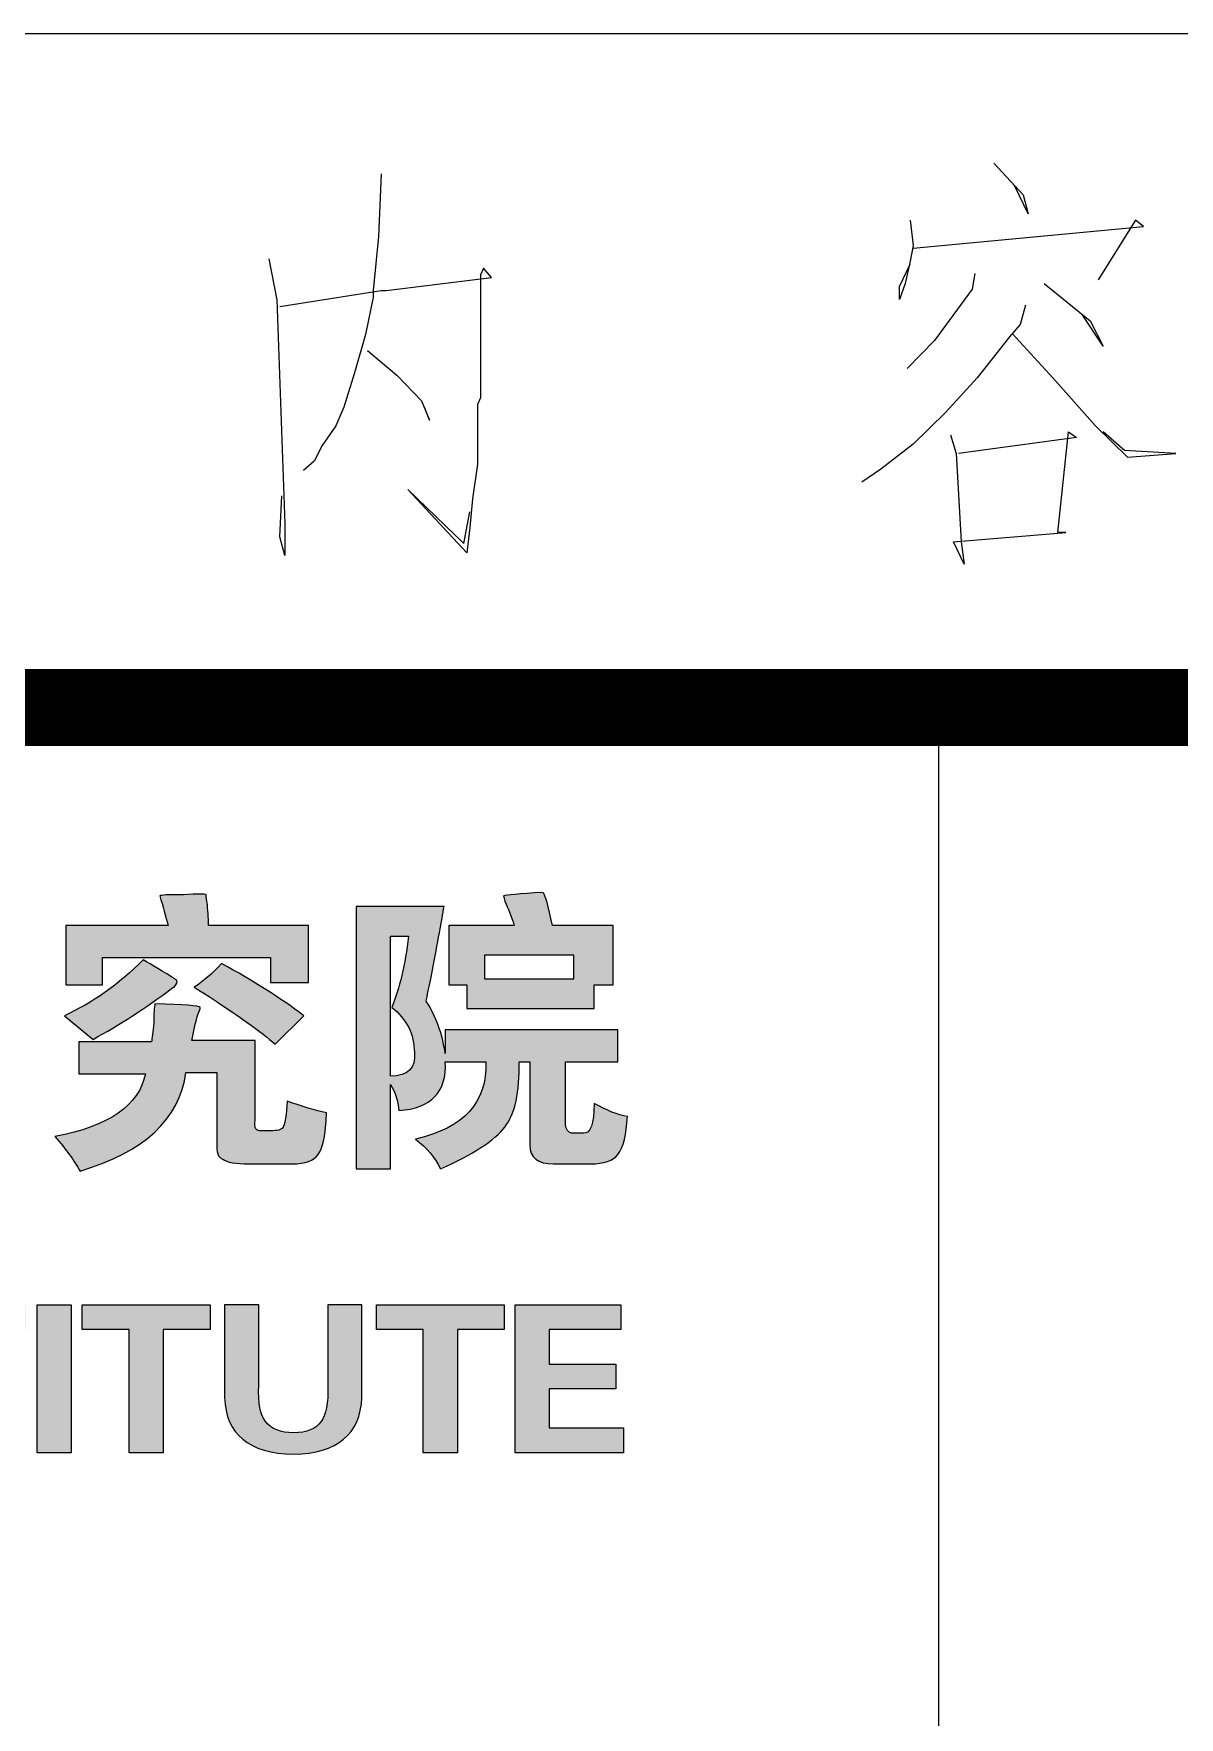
# Model space of a CAD drawing. Extents: x -93062 to 326984, y -142534 to 91021.
# Drawn here: x 112358 to 113549, y 10847 to 12596 of the extents above; entities that cross this region are included whole.
import ezdxf
from ezdxf.enums import TextEntityAlignment as Align

# ---------------------------------------------------------------- set-up
doc = ezdxf.new("R2010")
doc.units = 0
doc.header["$LTSCALE"] = 1000
doc.header["$MEASUREMENT"] = 0
doc.layers.get('0').update_dxf_attribs({"color": 8})
doc.layers.add('Version', color=8, linetype='Continuous')
doc.styles.add('TK', font='GEDITXT.SHX', dxfattribs={"width": 0.85, "height": 3.5, "bigfont": 'DXT.SHX'})

# ---------------------------------------------------------------- blocks, each defined once
blk = doc.blocks.new('GEDI_TQ_2012')
at = {"color": 2}
blk.add_line((-90, 0), (-90, 40), dxfattribs=at)
at = {"color": 2, "const_width": 0.8}
blk.add_lwpolyline([(-180, 40), (0, 40)], dxfattribs=at)
blk = doc.blocks.new('GEDI_Version_2012')
at = {"layer": 'Version', "color": 2}
for p, q in [((0, 7), (-180, 7)), ((0, 0), (-180, 0))]:
    blk.add_line(p, q, dxfattribs=at)
at = {"layer": 'Version', "color": 7, "lineweight": 0}
for points in [[(-89.428, 5.654), (-89.122, 5.325), (-89.069, 5.13), (-89.211, 5.422)], [(-95.794, 5.543), (-95.824, 4.892), (-95.877, 4.331), (-95.877, 4.264), (-95.959, 3.875), (-96.071, 3.478), (-96.183, 3.119), (-96.266, 2.925), (-96.408, 2.723), (-96.49, 2.558), (-96.602, 2.461)], [(-90.296, 5.063), (-90.266, 4.801), (-90.296, 4.636), (-90.349, 4.405), (-90.408, 4.24), (-90.408, 4.375), (-90.296, 4.607)], [(-90.266, 4.771), (-87.872, 4.996), (-87.954, 5.063), (-88.343, 4.442)], [(-96.961, 4.66), (-96.879, 4.234), (-96.797, 1.907), (-96.797, 1.578), (-96.849, 1.772), (-96.827, 2.199)], [(-96.849, 4.167), (-95.794, 4.331), (-95.742, 4.331), (-94.649, 4.466), (-94.732, 4.563), (-94.762, 4.496), (-94.762, 3.807), (-94.762, 3.216), (-94.792, 3.149), (-94.792, 2.595), (-94.792, 2.528), (-94.844, 2.169), (-94.874, 1.87), (-94.904, 1.608), (-95.517, 2.266), (-94.934, 1.705), (-94.874, 2.034)], [(-89.623, 4.509), (-89.653, 4.345), (-90.042, 3.813), (-90.326, 3.522)], [(-88.905, 4.405), (-88.426, 4.015), (-88.291, 3.754), (-88.508, 4.083)], [(-89.099, 4.18), (-89.152, 3.978), (-89.264, 3.851), (-89.6, 3.424), (-89.93, 3.065), (-90.266, 2.736), (-90.603, 2.474), (-90.798, 2.34)], [(-89.234, 3.881), (-88.815, 3.424), (-88.373, 2.931), (-88.037, 2.601), (-87.535, 2.639), (-88.067, 2.669), (-88.291, 2.863)], [(-95.936, 3.71), (-95.63, 3.448), (-95.375, 3.186), (-95.293, 2.984), (-95.345, 3.119)], [(-89.877, 2.833), (-89.817, 2.639), (-89.765, 1.719), (-89.735, 1.487), (-89.847, 1.719), (-88.68, 1.816), (-88.762, 1.816), (-88.65, 2.863), (-88.568, 2.803), (-89.795, 2.639)]]:
    blk.add_lwpolyline(points, dxfattribs=at)
blk = doc.blocks.new('LOGO_CEEC_2014')
h = blk.add_hatch(color=256)
edge = h.paths.add_edge_path()
edge.add_spline(control_points=[(83.104, 8.502), (82.963, 8.625), (82.716, 8.802), (82.361, 9.032), (82.32, 9.057), (82.287, 9.077), (82.263, 9.094), (82.353, 9.151), (82.448, 9.233), (82.547, 9.34), (82.877, 9.159), (83.161, 8.978), (83.401, 8.798), (83.401, 8.798), (83.104, 8.502), (83.104, 8.502)], knot_values=[0, 0, 0, 0, 1, 1, 1, 2, 2, 2, 3, 3, 3, 4, 4, 4, 5, 5, 5, 5], degree=3, periodic=0)
edge = h.paths.add_edge_path()
edge.add_spline(control_points=[(83.45, 9.734), (83.45, 9.734), (83.45, 9.143), (83.45, 9.143), (83.45, 9.143), (83.054, 9.143), (83.054, 9.143), (83.054, 9.143), (83.054, 9.402), (83.054, 9.402), (83.054, 9.402), (81.31, 9.402), (81.31, 9.402), (81.31, 9.402), (81.31, 9.118), (81.31, 9.118), (81.31, 9.118), (80.926, 9.118), (80.926, 9.118), (80.926, 9.118), (80.926, 9.734), (80.926, 9.734), (80.926, 9.734), (81.99, 9.734), (81.99, 9.734), (81.966, 9.833), (81.937, 9.936), (81.904, 10.042), (81.912, 10.051), (81.995, 10.055), (82.151, 10.055), (82.3, 10.063), (82.378, 10.063), (82.386, 10.055), (82.386, 10.03), (82.39, 9.997), (82.399, 9.956), (82.407, 9.857), (82.411, 9.784), (82.411, 9.734), (82.411, 9.734), (83.45, 9.734), (83.45, 9.734)], knot_values=[0, 0, 0, 0, 1, 1, 1, 2, 2, 2, 3, 3, 3, 4, 4, 4, 5, 5, 5, 6, 6, 6, 7, 7, 7, 8, 8, 8, 9, 9, 9, 10, 10, 10, 11, 11, 11, 12, 12, 12, 13, 13, 13, 14, 14, 14, 14], degree=3, periodic=0)
edge = h.paths.add_edge_path()
edge.add_spline(control_points=[(80.914, 8.798), (81.203, 8.929), (81.475, 9.122), (81.731, 9.377), (81.821, 9.328), (81.937, 9.258), (82.077, 9.168), (82.093, 9.151), (82.085, 9.126), (82.052, 9.094), (82.044, 9.094), (82.036, 9.089), (82.027, 9.081), (81.755, 8.876), (81.483, 8.699), (81.211, 8.552), (81.211, 8.552), (80.914, 8.798), (80.914, 8.798)], knot_values=[0, 0, 0, 0, 1, 1, 1, 2, 2, 2, 3, 3, 3, 4, 4, 4, 5, 5, 5, 6, 6, 6, 6], degree=3, periodic=0)
edge = h.paths.add_edge_path()
edge.add_spline(control_points=[(82.894, 8.539), (82.894, 8.539), (82.894, 7.714), (82.894, 7.714), (82.885, 7.631), (82.906, 7.594), (82.955, 7.603), (82.955, 7.603), (83.079, 7.603), (83.079, 7.603), (83.145, 7.603), (83.182, 7.619), (83.19, 7.652), (83.207, 7.677), (83.219, 7.763), (83.228, 7.911), (83.384, 7.853), (83.52, 7.812), (83.636, 7.788), (83.628, 7.558), (83.599, 7.414), (83.549, 7.356), (83.508, 7.291), (83.417, 7.258), (83.277, 7.258), (83.277, 7.258), (82.832, 7.258), (82.832, 7.258), (82.691, 7.258), (82.601, 7.274), (82.56, 7.307), (82.51, 7.324), (82.489, 7.381), (82.498, 7.479), (82.498, 7.479), (82.498, 8.207), (82.498, 8.207), (82.498, 8.207), (82.176, 8.207), (82.176, 8.207), (82.11, 7.722), (81.743, 7.381), (81.075, 7.184), (81.017, 7.291), (80.93, 7.41), (80.815, 7.541), (81.376, 7.648), (81.689, 7.866), (81.755, 8.194), (81.755, 8.194), (81.062, 8.194), (81.062, 8.194), (81.062, 8.194), (81.062, 8.527), (81.062, 8.527), (81.062, 8.527), (81.817, 8.527), (81.817, 8.527), (81.825, 8.56), (81.834, 8.625), (81.842, 8.724), (81.842, 8.823), (81.846, 8.888), (81.854, 8.921), (82.159, 8.913), (82.316, 8.9), (82.324, 8.884), (82.324, 8.868), (82.316, 8.843), (82.3, 8.81), (82.275, 8.72), (82.254, 8.629), (82.238, 8.539), (82.238, 8.539), (82.894, 8.539), (82.894, 8.539)], knot_values=[0, 0, 0, 0, 1, 1, 1, 2, 2, 2, 3, 3, 3, 4, 4, 4, 5, 5, 5, 6, 6, 6, 7, 7, 7, 8, 8, 8, 9, 9, 9, 10, 10, 10, 11, 11, 11, 12, 12, 12, 13, 13, 13, 14, 14, 14, 15, 15, 15, 16, 16, 16, 17, 17, 17, 18, 18, 18, 19, 19, 19, 20, 20, 20, 21, 21, 21, 22, 22, 22, 23, 23, 23, 24, 24, 24, 25, 25, 25, 25], degree=3, periodic=0)
h = blk.add_hatch(color=256)
h.paths.add_polyline_path([(86.208, 9.426), (85.28, 9.426), (85.28, 9.18), (86.208, 9.18)], flags=16)
edge = h.paths.add_edge_path()
edge.add_spline(control_points=[(85.589, 9.734), (85.565, 9.808), (85.536, 9.882), (85.503, 9.956), (85.486, 10.005), (85.478, 10.034), (85.478, 10.042), (85.503, 10.051), (85.639, 10.063), (85.886, 10.079), (85.911, 10.055), (85.944, 9.94), (85.985, 9.734), (85.985, 9.734), (86.616, 9.734), (86.616, 9.734), (86.616, 9.734), (86.616, 9.118), (86.616, 9.118), (86.616, 9.118), (86.418, 9.118), (86.418, 9.118), (86.418, 9.118), (86.418, 8.872), (86.418, 8.872), (86.418, 8.872), (85.094, 8.872), (85.094, 8.872), (85.094, 8.872), (85.094, 9.118), (85.094, 9.118), (85.094, 9.118), (84.909, 9.118), (84.909, 9.118), (84.909, 9.118), (84.909, 9.734), (84.909, 9.734), (84.909, 9.734), (85.589, 9.734), (85.589, 9.734)], knot_values=[0, 0, 0, 0, 1, 1, 1, 2, 2, 2, 3, 3, 3, 4, 4, 4, 5, 5, 5, 6, 6, 6, 7, 7, 7, 8, 8, 8, 9, 9, 9, 10, 10, 10, 11, 11, 11, 12, 12, 12, 13, 13, 13, 13], degree=3, periodic=0)
edge = h.paths.add_edge_path(flags=16)
edge.add_spline(control_points=[(84.303, 9.623), (84.303, 9.623), (84.303, 8.17), (84.303, 8.17), (84.484, 8.17), (84.566, 8.251), (84.55, 8.416), (84.55, 8.605), (84.472, 8.761), (84.315, 8.884), (84.397, 9.081), (84.455, 9.328), (84.488, 9.623), (84.488, 9.623), (84.303, 9.623), (84.303, 9.623)], knot_values=[0, 0, 0, 0, 1, 1, 1, 2, 2, 2, 3, 3, 3, 4, 4, 4, 5, 5, 5, 5], degree=3, periodic=0)
edge = h.paths.add_edge_path()
edge.add_spline(control_points=[(84.859, 9.931), (84.835, 9.792), (84.793, 9.566), (84.736, 9.254), (84.702, 9.098), (84.682, 8.995), (84.674, 8.946), (84.773, 8.798), (84.839, 8.617), (84.872, 8.404), (84.872, 8.404), (84.872, 8.65), (84.872, 8.65), (84.872, 8.65), (86.666, 8.65), (86.666, 8.65), (86.666, 8.65), (86.666, 8.317), (86.666, 8.317), (86.666, 8.317), (86.121, 8.317), (86.121, 8.317), (86.121, 8.317), (86.121, 7.664), (86.121, 7.664), (86.129, 7.615), (86.15, 7.586), (86.183, 7.578), (86.183, 7.578), (86.307, 7.578), (86.307, 7.578), (86.381, 7.57), (86.418, 7.672), (86.418, 7.886), (86.55, 7.812), (86.666, 7.767), (86.764, 7.751), (86.756, 7.561), (86.723, 7.43), (86.666, 7.356), (86.616, 7.291), (86.521, 7.258), (86.381, 7.258), (86.381, 7.258), (85.998, 7.258), (85.998, 7.258), (85.833, 7.258), (85.75, 7.324), (85.75, 7.455), (85.75, 7.455), (85.75, 8.317), (85.75, 8.317), (85.75, 8.317), (85.639, 8.317), (85.639, 8.317), (85.647, 8.005), (85.597, 7.779), (85.49, 7.64), (85.383, 7.5), (85.16, 7.356), (84.822, 7.208), (84.764, 7.324), (84.678, 7.426), (84.563, 7.516), (85.065, 7.631), (85.309, 7.898), (85.292, 8.317), (85.292, 8.317), (84.872, 8.317), (84.872, 8.317), (84.888, 8.005), (84.727, 7.837), (84.389, 7.812), (84.381, 7.911), (84.352, 8.001), (84.303, 8.083), (84.303, 8.083), (84.303, 7.208), (84.303, 7.208), (84.303, 7.208), (83.944, 7.208), (83.944, 7.208), (83.944, 7.208), (83.944, 9.931), (83.944, 9.931), (83.944, 9.931), (84.859, 9.931), (84.859, 9.931)], knot_values=[0, 0, 0, 0, 1, 1, 1, 2, 2, 2, 3, 3, 3, 4, 4, 4, 5, 5, 5, 6, 6, 6, 7, 7, 7, 8, 8, 8, 9, 9, 9, 10, 10, 10, 11, 11, 11, 12, 12, 12, 13, 13, 13, 14, 14, 14, 15, 15, 15, 16, 16, 16, 17, 17, 17, 18, 18, 18, 19, 19, 19, 20, 20, 20, 21, 21, 21, 22, 22, 22, 23, 23, 23, 24, 24, 24, 25, 25, 25, 26, 26, 26, 27, 27, 27, 28, 28, 28, 29, 29, 29, 29], degree=3, periodic=0)
h = blk.add_hatch(color=256)
h.paths.add_polyline_path([(85.599, 5.793), (86.698, 5.793), (86.698, 5.536), (85.953, 5.536), (85.953, 5.179), (86.645, 5.179), (86.645, 4.922), (85.953, 4.922), (85.953, 4.515), (86.725, 4.515), (86.725, 4.258), (85.599, 4.258)])
h.paths.add_polyline_path([(84.155, 5.793), (85.485, 5.793), (85.485, 5.536), (84.997, 5.536), (84.997, 4.258), (84.642, 4.258), (84.642, 5.536), (84.155, 5.536)])
edge = h.paths.add_edge_path()
edge.add_spline(control_points=[(84.005, 5.793), (84.005, 5.793), (84.005, 4.83), (84.005, 4.83), (83.988, 4.449), (83.751, 4.252), (83.296, 4.241), (82.829, 4.252), (82.59, 4.449), (82.578, 4.83), (82.578, 4.83), (82.578, 5.793), (82.578, 5.793), (82.578, 5.793), (82.932, 5.793), (82.932, 5.793), (82.932, 5.793), (82.932, 4.955), (82.932, 4.955), (82.926, 4.772), (82.95, 4.648), (83.003, 4.581), (83.063, 4.504), (83.16, 4.465), (83.296, 4.465), (83.432, 4.465), (83.526, 4.504), (83.58, 4.581), (83.633, 4.648), (83.656, 4.772), (83.651, 4.955), (83.651, 4.955), (83.651, 5.793), (83.651, 5.793), (83.651, 5.793), (84.005, 5.793), (84.005, 5.793)], knot_values=[0, 0, 0, 0, 1, 1, 1, 2, 2, 2, 3, 3, 3, 4, 4, 4, 5, 5, 5, 6, 6, 6, 7, 7, 7, 8, 8, 8, 9, 9, 9, 10, 10, 10, 11, 11, 11, 12, 12, 12, 12], degree=3, periodic=0)
h.paths.add_polyline_path([(81.099, 5.793), (82.428, 5.793), (82.428, 5.536), (81.941, 5.536), (81.941, 4.258), (81.586, 4.258), (81.586, 5.536), (81.099, 5.536)])
h.paths.add_polyline_path([(80.984, 4.258), (80.63, 4.258), (80.63, 5.793), (80.984, 5.793)])
h.paths.add_polyline_path([(79.177, 5.793), (80.507, 5.793), (80.507, 5.536), (80.019, 5.536), (80.019, 4.258), (79.664, 4.258), (79.664, 5.536), (79.177, 5.536)])
edge = h.paths.add_edge_path()
edge.add_spline(control_points=[(78.717, 5.353), (78.711, 5.508), (78.622, 5.585), (78.451, 5.585), (78.279, 5.574), (78.191, 5.508), (78.185, 5.386), (78.173, 5.27), (78.273, 5.198), (78.486, 5.171), (78.492, 5.171), (78.507, 5.168), (78.531, 5.162), (78.915, 5.09), (79.104, 4.949), (79.098, 4.739), (79.092, 4.418), (78.858, 4.252), (78.398, 4.241), (77.972, 4.241), (77.762, 4.41), (77.768, 4.747), (77.768, 4.747), (78.123, 4.747), (78.123, 4.747), (78.123, 4.57), (78.214, 4.476), (78.398, 4.465), (78.61, 4.471), (78.72, 4.537), (78.725, 4.665), (78.725, 4.77), (78.622, 4.841), (78.415, 4.88), (78.386, 4.886), (78.365, 4.891), (78.353, 4.897), (77.993, 4.974), (77.812, 5.115), (77.812, 5.32), (77.83, 5.635), (78.058, 5.804), (78.495, 5.826), (78.85, 5.809), (79.036, 5.652), (79.054, 5.353), (79.054, 5.353), (78.717, 5.353), (78.717, 5.353)], knot_values=[0, 0, 0, 0, 1, 1, 1, 2, 2, 2, 3, 3, 3, 4, 4, 4, 5, 5, 5, 6, 6, 6, 7, 7, 7, 8, 8, 8, 9, 9, 9, 10, 10, 10, 11, 11, 11, 12, 12, 12, 13, 13, 13, 14, 14, 14, 15, 15, 15, 16, 16, 16, 16], degree=3, periodic=0)
h.paths.add_polyline_path([(77.096, 4.258), (76.457, 5.536), (76.448, 5.527), (76.448, 4.258), (76.12, 4.258), (76.12, 5.793), (76.643, 5.793), (77.264, 4.581), (77.273, 4.59), (77.273, 5.793), (77.601, 5.793), (77.601, 4.258)])
h.paths.add_polyline_path([(75.882, 4.258), (75.528, 4.258), (75.528, 5.793), (75.882, 5.793)])
at = {"lineweight": 0}
for points in [[(86.208, 9.426), (85.28, 9.426), (85.28, 9.18), (86.208, 9.18), (86.208, 9.426)], [(80.984, 4.258), (80.63, 4.258), (80.63, 5.793), (80.984, 5.793), (80.984, 4.258)], [(81.099, 5.793), (82.428, 5.793), (82.428, 5.536), (81.941, 5.536), (81.941, 4.258), (81.586, 4.258), (81.586, 5.536), (81.099, 5.536), (81.099, 5.793)], [(84.155, 5.793), (85.485, 5.793), (85.485, 5.536), (84.997, 5.536), (84.997, 4.258), (84.642, 4.258), (84.642, 5.536), (84.155, 5.536), (84.155, 5.793)], [(85.599, 5.793), (86.698, 5.793), (86.698, 5.536), (85.953, 5.536), (85.953, 5.179), (86.645, 5.179), (86.645, 4.922), (85.953, 4.922), (85.953, 4.515), (86.725, 4.515), (86.725, 4.258), (85.599, 4.258), (85.599, 5.793)]]:
    blk.add_lwpolyline(points, dxfattribs=at)
for points, knots in [([(83.45, 9.734), (83.45, 9.734), (83.45, 9.143), (83.45, 9.143), (83.45, 9.143), (83.054, 9.143), (83.054, 9.143), (83.054, 9.143), (83.054, 9.402), (83.054, 9.402), (83.054, 9.402), (81.31, 9.402), (81.31, 9.402), (81.31, 9.402), (81.31, 9.118), (81.31, 9.118), (81.31, 9.118), (80.926, 9.118), (80.926, 9.118), (80.926, 9.118), (80.926, 9.734), (80.926, 9.734), (80.926, 9.734), (81.99, 9.734), (81.99, 9.734), (81.966, 9.833), (81.937, 9.936), (81.904, 10.042), (81.912, 10.051), (81.995, 10.055), (82.151, 10.055), (82.3, 10.063), (82.378, 10.063), (82.386, 10.055), (82.386, 10.03), (82.39, 9.997), (82.399, 9.956), (82.407, 9.857), (82.411, 9.784), (82.411, 9.734), (82.411, 9.734), (83.45, 9.734), (83.45, 9.734)], [0, 0, 0, 0, 1, 1, 1, 2, 2, 2, 3, 3, 3, 4, 4, 4, 5, 5, 5, 6, 6, 6, 7, 7, 7, 8, 8, 8, 9, 9, 9, 10, 10, 10, 11, 11, 11, 12, 12, 12, 13, 13, 13, 14, 14, 14, 14]), ([(85.589, 9.734), (85.565, 9.808), (85.536, 9.882), (85.503, 9.956), (85.486, 10.005), (85.478, 10.034), (85.478, 10.042), (85.503, 10.051), (85.639, 10.063), (85.886, 10.079), (85.911, 10.055), (85.944, 9.94), (85.985, 9.734), (85.985, 9.734), (86.616, 9.734), (86.616, 9.734), (86.616, 9.734), (86.616, 9.118), (86.616, 9.118), (86.616, 9.118), (86.418, 9.118), (86.418, 9.118), (86.418, 9.118), (86.418, 8.872), (86.418, 8.872), (86.418, 8.872), (85.094, 8.872), (85.094, 8.872), (85.094, 8.872), (85.094, 9.118), (85.094, 9.118), (85.094, 9.118), (84.909, 9.118), (84.909, 9.118), (84.909, 9.118), (84.909, 9.734), (84.909, 9.734), (84.909, 9.734), (85.589, 9.734), (85.589, 9.734)], [0, 0, 0, 0, 1, 1, 1, 2, 2, 2, 3, 3, 3, 4, 4, 4, 5, 5, 5, 6, 6, 6, 7, 7, 7, 8, 8, 8, 9, 9, 9, 10, 10, 10, 11, 11, 11, 12, 12, 12, 13, 13, 13, 13]), ([(84.859, 9.931), (84.835, 9.792), (84.793, 9.566), (84.736, 9.254), (84.702, 9.098), (84.682, 8.995), (84.674, 8.946), (84.773, 8.798), (84.839, 8.617), (84.872, 8.404), (84.872, 8.404), (84.872, 8.65), (84.872, 8.65), (84.872, 8.65), (86.666, 8.65), (86.666, 8.65), (86.666, 8.65), (86.666, 8.317), (86.666, 8.317), (86.666, 8.317), (86.121, 8.317), (86.121, 8.317), (86.121, 8.317), (86.121, 7.664), (86.121, 7.664), (86.129, 7.615), (86.15, 7.586), (86.183, 7.578), (86.183, 7.578), (86.307, 7.578), (86.307, 7.578), (86.381, 7.57), (86.418, 7.672), (86.418, 7.886), (86.55, 7.812), (86.666, 7.767), (86.764, 7.751), (86.756, 7.561), (86.723, 7.43), (86.666, 7.356), (86.616, 7.291), (86.521, 7.258), (86.381, 7.258), (86.381, 7.258), (85.998, 7.258), (85.998, 7.258), (85.833, 7.258), (85.75, 7.324), (85.75, 7.455), (85.75, 7.455), (85.75, 8.317), (85.75, 8.317), (85.75, 8.317), (85.639, 8.317), (85.639, 8.317), (85.647, 8.005), (85.597, 7.779), (85.49, 7.64), (85.383, 7.5), (85.16, 7.356), (84.822, 7.208), (84.764, 7.324), (84.678, 7.426), (84.563, 7.516), (85.065, 7.631), (85.309, 7.898), (85.292, 8.317), (85.292, 8.317), (84.872, 8.317), (84.872, 8.317), (84.888, 8.005), (84.727, 7.837), (84.389, 7.812), (84.381, 7.911), (84.352, 8.001), (84.303, 8.083), (84.303, 8.083), (84.303, 7.208), (84.303, 7.208), (84.303, 7.208), (83.944, 7.208), (83.944, 7.208), (83.944, 7.208), (83.944, 9.931), (83.944, 9.931), (83.944, 9.931), (84.859, 9.931), (84.859, 9.931)], [0, 0, 0, 0, 1, 1, 1, 2, 2, 2, 3, 3, 3, 4, 4, 4, 5, 5, 5, 6, 6, 6, 7, 7, 7, 8, 8, 8, 9, 9, 9, 10, 10, 10, 11, 11, 11, 12, 12, 12, 13, 13, 13, 14, 14, 14, 15, 15, 15, 16, 16, 16, 17, 17, 17, 18, 18, 18, 19, 19, 19, 20, 20, 20, 21, 21, 21, 22, 22, 22, 23, 23, 23, 24, 24, 24, 25, 25, 25, 26, 26, 26, 27, 27, 27, 28, 28, 28, 29, 29, 29, 29]), ([(84.303, 9.623), (84.303, 9.623), (84.303, 8.17), (84.303, 8.17), (84.484, 8.17), (84.566, 8.251), (84.55, 8.416), (84.55, 8.605), (84.472, 8.761), (84.315, 8.884), (84.397, 9.081), (84.455, 9.328), (84.488, 9.623), (84.488, 9.623), (84.303, 9.623), (84.303, 9.623)], [0, 0, 0, 0, 1, 1, 1, 2, 2, 2, 3, 3, 3, 4, 4, 4, 5, 5, 5, 5]), ([(80.914, 8.798), (81.203, 8.929), (81.475, 9.122), (81.731, 9.377), (81.821, 9.328), (81.937, 9.258), (82.077, 9.168), (82.093, 9.151), (82.085, 9.126), (82.052, 9.094), (82.044, 9.094), (82.036, 9.089), (82.027, 9.081), (81.755, 8.876), (81.483, 8.699), (81.211, 8.552), (81.211, 8.552), (80.914, 8.798), (80.914, 8.798)], [0, 0, 0, 0, 1, 1, 1, 2, 2, 2, 3, 3, 3, 4, 4, 4, 5, 5, 5, 6, 6, 6, 6]), ([(83.104, 8.502), (82.963, 8.625), (82.716, 8.802), (82.361, 9.032), (82.32, 9.057), (82.287, 9.077), (82.263, 9.094), (82.353, 9.151), (82.448, 9.233), (82.547, 9.34), (82.877, 9.159), (83.161, 8.978), (83.401, 8.798), (83.401, 8.798), (83.104, 8.502), (83.104, 8.502)], [0, 0, 0, 0, 1, 1, 1, 2, 2, 2, 3, 3, 3, 4, 4, 4, 5, 5, 5, 5]), ([(82.894, 8.539), (82.894, 8.539), (82.894, 7.714), (82.894, 7.714), (82.885, 7.631), (82.906, 7.594), (82.955, 7.603), (82.955, 7.603), (83.079, 7.603), (83.079, 7.603), (83.145, 7.603), (83.182, 7.619), (83.19, 7.652), (83.207, 7.677), (83.219, 7.763), (83.228, 7.911), (83.384, 7.853), (83.52, 7.812), (83.636, 7.788), (83.628, 7.558), (83.599, 7.414), (83.549, 7.356), (83.508, 7.291), (83.417, 7.258), (83.277, 7.258), (83.277, 7.258), (82.832, 7.258), (82.832, 7.258), (82.691, 7.258), (82.601, 7.274), (82.56, 7.307), (82.51, 7.324), (82.489, 7.381), (82.498, 7.479), (82.498, 7.479), (82.498, 8.207), (82.498, 8.207), (82.498, 8.207), (82.176, 8.207), (82.176, 8.207), (82.11, 7.722), (81.743, 7.381), (81.075, 7.184), (81.017, 7.291), (80.93, 7.41), (80.815, 7.541), (81.376, 7.648), (81.689, 7.866), (81.755, 8.194), (81.755, 8.194), (81.062, 8.194), (81.062, 8.194), (81.062, 8.194), (81.062, 8.527), (81.062, 8.527), (81.062, 8.527), (81.817, 8.527), (81.817, 8.527), (81.825, 8.56), (81.834, 8.625), (81.842, 8.724), (81.842, 8.823), (81.846, 8.888), (81.854, 8.921), (82.159, 8.913), (82.316, 8.9), (82.324, 8.884), (82.324, 8.868), (82.316, 8.843), (82.3, 8.81), (82.275, 8.72), (82.254, 8.629), (82.238, 8.539), (82.238, 8.539), (82.894, 8.539), (82.894, 8.539)], [0, 0, 0, 0, 1, 1, 1, 2, 2, 2, 3, 3, 3, 4, 4, 4, 5, 5, 5, 6, 6, 6, 7, 7, 7, 8, 8, 8, 9, 9, 9, 10, 10, 10, 11, 11, 11, 12, 12, 12, 13, 13, 13, 14, 14, 14, 15, 15, 15, 16, 16, 16, 17, 17, 17, 18, 18, 18, 19, 19, 19, 20, 20, 20, 21, 21, 21, 22, 22, 22, 23, 23, 23, 24, 24, 24, 25, 25, 25, 25]), ([(84.005, 5.793), (84.005, 5.793), (84.005, 4.83), (84.005, 4.83), (83.988, 4.449), (83.751, 4.252), (83.296, 4.241), (82.829, 4.252), (82.59, 4.449), (82.578, 4.83), (82.578, 4.83), (82.578, 5.793), (82.578, 5.793), (82.578, 5.793), (82.932, 5.793), (82.932, 5.793), (82.932, 5.793), (82.932, 4.955), (82.932, 4.955), (82.926, 4.772), (82.95, 4.648), (83.003, 4.581), (83.063, 4.504), (83.16, 4.465), (83.296, 4.465), (83.432, 4.465), (83.526, 4.504), (83.58, 4.581), (83.633, 4.648), (83.656, 4.772), (83.651, 4.955), (83.651, 4.955), (83.651, 5.793), (83.651, 5.793), (83.651, 5.793), (84.005, 5.793), (84.005, 5.793)], [0, 0, 0, 0, 1, 1, 1, 2, 2, 2, 3, 3, 3, 4, 4, 4, 5, 5, 5, 6, 6, 6, 7, 7, 7, 8, 8, 8, 9, 9, 9, 10, 10, 10, 11, 11, 11, 12, 12, 12, 12])]:
    blk.add_open_spline(points, degree=3, knots=knots, dxfattribs=at)
blk = doc.blocks.new('A$C711966D6')
for name, p in [('GEDI_Version_2012', (584, 50)), ('GEDI_TQ_2012', (584, 10)), ('LOGO_CEEC_2014', (404, 38))]:
    blk.add_blockref(name, p)
at = {"style": 'TK', "width": 0.85}
for tag, height, p in [('PROJECTNAME', 4.75, (529, 44)), ('PHASE', 4, (571, 44)), ('DRAWINGNAME', 4.75, (539, 31))]:
    blk.add_attdef(tag, text='', height=height, dxfattribs=at).set_placement(p, align=Align.MIDDLE_CENTER)
for tag, p, height in [('APPROVE', (416, 32.75), 3.5), ('DESIGN', (461, 32.75), 3.5), ('REVIEW1', (416, 25.75), 3.5), ('DRAW', (461, 25.75), 3.5), ('DRAWINGNUMBER', (511, 18.5), 4), ('REVIEW2', (416, 18.75), 3.5), ('PROPORTION', (461, 18.75), 3.5), ('CHECK', (416, 11.75), 3.5), ('DATE', (461, 11.75), 3.5), ('VERSION', (577, 11.75), 3.5)]:
    blk.add_attdef(tag, p, '', height=height, dxfattribs=at)
blk = doc.blocks.new('是飞洒发时')
at = {"xscale": 100, "yscale": 100, "zscale": 100}
blk.add_blockref('A$C711966D6', (0, 0), dxfattribs=at)

msp = doc.modelspace()

# ---------------------------------------------------------------- block references
msp.add_blockref('是飞洒发时', (63898.5, 6896))

doc.saveas('drawing.dxf')
